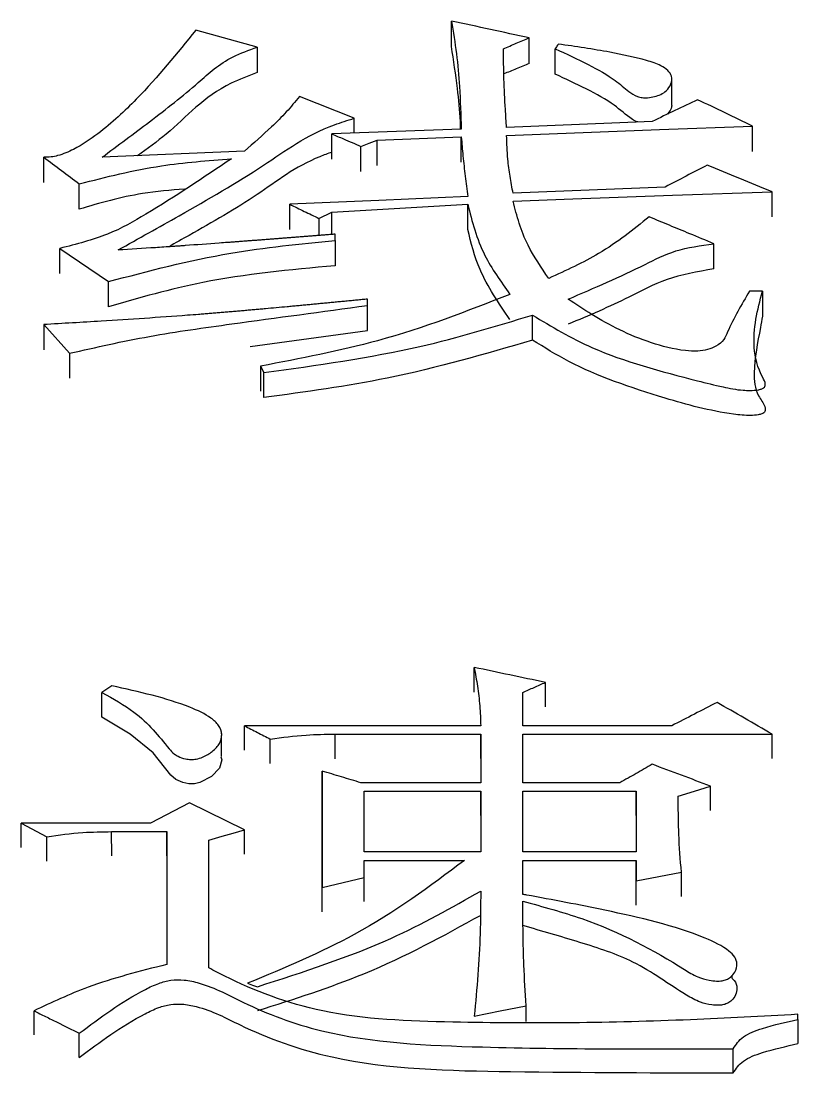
# Model space of a CAD drawing. Header units: millimetres. Extents: x 2404 to 4548, y 1024 to 2541.
# Drawn here: x 2922.526 to 2925.123, y 2278.485 to 2282.001 of the extents above; entities that cross this region are included whole.
import ezdxf

# ---------------------------------------------------------------- set-up
doc = ezdxf.new("R2010")
doc.units = ezdxf.units.MM

msp = doc.modelspace()

# ---------------------------------------------------------------- linework, layer by layer
at = {"color": 7, "linetype": 'Continuous', "lineweight": 25}
for p, q in [((2923.9651, 2281.9157), (2923.9651, 2282.0008)), ((2923.3157, 2281.9137), (2923.1106, 2281.9701)), ((2924.2248, 2281.8593), (2924.2248, 2281.9444)), ((2923.3157, 2281.9137), (2923.3157, 2281.8286)), ((2924.3113, 2281.8233), (2924.3113, 2281.9083)), ((2924.701, 2281.7268), (2924.701, 2281.8122)), ((2923.6402, 2281.6759), (2923.4567, 2281.7483)), ((2923.6402, 2281.6264), (2923.6402, 2281.6759)), ((2924.9712, 2281.565), (2924.9712, 2281.6497)), ((2923.5649, 2281.539), (2923.5649, 2281.6237)), ((2923.7164, 2281.5182), (2923.7164, 2281.6029)), ((2923.9976, 2281.5286), (2923.9976, 2281.6133)), ((2923.2728, 2281.5664), (2922.7971, 2281.5455)), ((2923.6623, 2281.4974), (2923.6623, 2281.582)), ((2922.6022, 2281.461), (2922.6022, 2281.5455)), ((2922.7212, 2281.3721), (2922.7212, 2281.4566)), ((2925.0361, 2281.346), (2925.0361, 2281.4304)), ((2923.4243, 2281.3041), (2923.4243, 2281.3884)), ((2923.5216, 2281.3411), (2923.5649, 2281.3621)), ((2923.5649, 2281.2876), (2923.5649, 2281.3621)), ((2924.0193, 2281.3041), (2924.0193, 2281.3884)), ((2923.5216, 2281.3411), (2923.5216, 2281.2841)), ((2923.5757, 2281.2673), (2923.5757, 2281.2884)), ((2923.5757, 2281.2673), (2923.5757, 2281.1831)), ((2924.8415, 2281.1725), (2924.8415, 2281.2567)), ((2922.6563, 2281.2409), (2922.8185, 2281.1298)), ((2922.8186, 2281.0457), (2922.8186, 2281.1298)), ((2925.0036, 2281.0979), (2924.9605, 2281.0979)), ((2925.0036, 2281.0979), (2925.0036, 2281.014)), ((2923.6839, 2281.0501), (2923.6839, 2281.0714)), ((2923.6839, 2280.9662), (2923.6839, 2281.0502)), ((2924.2355, 2280.9343), (2924.2355, 2281.0182)), ((2922.6022, 2280.9862), (2922.6022, 2280.9024)), ((2922.6022, 2280.9862), (2922.6884, 2280.8904)), ((2923.2919, 2280.9129), (2923.6839, 2280.9662)), ((2922.6884, 2280.8904), (2922.6884, 2280.8068)), ((2923.3269, 2280.8472), (2923.3377, 2280.8258)), ((2923.3269, 2280.8472), (2923.3269, 2280.7635)), ((2923.3377, 2280.7422), (2923.3377, 2280.8258)), ((2924.0409, 2279.7581), (2924.0409, 2279.8402)), ((2922.8294, 2279.7791), (2922.7969, 2279.7569)), ((2924.2789, 2279.7082), (2924.2789, 2279.7902)), ((2922.7969, 2279.6746), (2922.7969, 2279.7569)), ((2924.2032, 2279.6453), (2924.2032, 2279.7568)), ((2924.0625, 2279.6453), (2923.2729, 2279.6453)), ((2923.2729, 2279.5635), (2923.2729, 2279.6453)), ((2924.7007, 2279.6453), (2924.2032, 2279.6453)), ((2923.1962, 2279.6185), (2923.1962, 2279.6245)), ((2923.1962, 2279.5423), (2923.1962, 2279.6125)), ((2923.3594, 2279.5189), (2923.3594, 2279.6006)), ((2923.5757, 2279.6174), (2924.0625, 2279.6174)), ((2923.5757, 2279.5353), (2923.5757, 2279.6174)), ((2924.0625, 2279.6174), (2924.0625, 2279.4548)), ((2924.0625, 2279.5356), (2924.0625, 2279.6174)), ((2924.2032, 2279.6174), (2925.0361, 2279.6174)), ((2924.2032, 2279.4548), (2924.2032, 2279.6174)), ((2925.0361, 2279.5356), (2925.0361, 2279.6174)), ((2923.5325, 2279.4941), (2923.5325, 2279.1044)), ((2923.5325, 2279.4126), (2923.5325, 2279.4941)), ((2924.0625, 2279.4548), (2923.6623, 2279.4548)), ((2923.6731, 2279.4267), (2924.0625, 2279.4267)), ((2923.6731, 2279.2235), (2923.6731, 2279.4267)), ((2924.0625, 2279.4267), (2924.0625, 2279.2235)), ((2924.0625, 2279.3452), (2924.0625, 2279.4267)), ((2924.5277, 2279.4548), (2924.2032, 2279.4548)), ((2924.2032, 2279.4267), (2924.5818, 2279.4267)), ((2924.2032, 2279.2235), (2924.2032, 2279.4267)), ((2924.5818, 2279.4267), (2924.5818, 2279.2235)), ((2924.5818, 2279.3452), (2924.5818, 2279.4267)), ((2924.8306, 2279.3621), (2924.8306, 2279.4436)), ((2923.089, 2279.3873), (2922.9592, 2279.3196)), ((2923.2729, 2279.297), (2923.089, 2279.3873)), ((2923.5325, 2279.0229), (2923.5325, 2279.4122)), ((2922.5265, 2279.3196), (2922.613, 2279.2744)), ((2922.9592, 2279.3196), (2922.5265, 2279.3196)), ((2922.8293, 2279.2914), (2923.0133, 2279.2914)), ((2922.8294, 2279.2101), (2922.8293, 2279.2914)), ((2923.0133, 2279.2914), (2923.0133, 2278.8476)), ((2923.0133, 2279.2101), (2923.0133, 2279.2914)), ((2923.2729, 2279.2158), (2923.2729, 2279.297)), ((2922.613, 2279.1932), (2922.613, 2279.2744)), ((2923.1539, 2278.836), (2923.1539, 2279.2631)), ((2923.0133, 2279.2097), (2923.0133, 2278.8475)), ((2924.0625, 2279.2235), (2923.6731, 2279.2235)), ((2924.5818, 2279.2235), (2924.2032, 2279.2235)), ((2923.6731, 2279.1952), (2924.0083, 2279.1952)), ((2923.6731, 2279.1384), (2923.6731, 2279.1952)), ((2924.2032, 2279.1952), (2924.5818, 2279.1952)), ((2924.2032, 2279.0816), (2924.2032, 2279.1952)), ((2924.5818, 2279.1952), (2924.5818, 2279.1271)), ((2924.5818, 2279.114), (2924.5818, 2279.1952)), ((2924.7332, 2279.0744), (2924.7332, 2279.1555)), ((2923.5325, 2279.0234), (2923.5325, 2279.1044)), ((2923.6731, 2279.0574), (2923.6731, 2279.1384)), ((2924.5818, 2279.046), (2924.5818, 2279.1271)), ((2924.9026, 2278.8814), (2924.9026, 2278.8836)), ((2924.9025, 2278.8024), (2924.9025, 2278.8116)), ((2922.5698, 2278.6121), (2922.5698, 2278.6925)), ((2924.214, 2278.6573), (2924.214, 2278.7097)), ((2925.1226, 2278.6637), (2925.1226, 2278.6809)), ((2925.1226, 2278.6637), (2925.1226, 2278.5833)), ((2924.9063, 2278.4849), (2924.9063, 2278.5656))]:
    msp.add_line(p, q, dxfattribs=at)
at = {"color": 7, "linetype": 'Continuous', "lineweight": 25, "flags": 128}
for points in [[(2923.9976, 2281.6393), (2923.7813, 2281.6315), (2923.5649, 2281.6237)], [(2924.6358, 2281.6653), (2924.3924, 2281.6549), (2924.149, 2281.6445)], [(2924.149, 2281.6185), (2924.3485, 2281.6261), (2924.6598, 2281.6379), (2924.9712, 2281.6497)], [(2923.6623, 2281.582), (2923.6893, 2281.5924), (2923.7164, 2281.6029)], [(2923.7164, 2281.6029), (2923.857, 2281.6081), (2923.9976, 2281.6133)], [(2924.6791, 2281.4461), (2924.4249, 2281.4356), (2924.1707, 2281.4251)], [(2924.1707, 2281.3989), (2924.3702, 2281.4062), (2924.7031, 2281.4183), (2925.0361, 2281.4304)], [(2924.0192, 2281.4146), (2923.7218, 2281.4015), (2923.4243, 2281.3884)], [(2923.5649, 2281.3621), (2923.7921, 2281.3753), (2924.0193, 2281.3884)], [(2922.6563, 2281.1568), (2922.6563, 2281.178), (2922.6563, 2281.1993), (2922.6563, 2281.2409)], [(2923.1938, 2279.5417), (2923.1971, 2279.5315), (2923.1893, 2279.5032), (2923.1633, 2279.4761), (2923.124, 2279.4553), (2923.1062, 2279.4512), (2923.0868, 2279.451), (2923.0667, 2279.4552), (2923.0434, 2279.4658), (2923.0265, 2279.4802), (2922.9682, 2279.5551), (2922.8909, 2279.6176), (2922.7969, 2279.6746), (2922.7969, 2279.6746)], [(2924.7224, 2279.4098), (2924.7765, 2279.4267), (2924.8306, 2279.4436)], [(2922.5265, 2279.2383), (2922.5265, 2279.2584), (2922.5265, 2279.2788), (2922.5265, 2279.3196)], [(2923.1539, 2279.2631), (2923.1987, 2279.2759), (2923.2358, 2279.2865), (2923.2729, 2279.297)], [(2924.5818, 2279.1271), (2924.6575, 2279.1413), (2924.7332, 2279.1555)], [(2923.5325, 2279.1044), (2923.6028, 2279.1214), (2923.6731, 2279.1384)], [(2923.2837, 2278.7845), (2923.2999, 2278.7787), (2923.3161, 2278.773)], [(2924.0409, 2278.6752), (2924.1274, 2278.6925), (2924.214, 2278.7097)], [(2922.7212, 2278.5368), (2922.7212, 2278.5572), (2922.7212, 2278.5776), (2922.7212, 2278.6176)]]:
    msp.add_lwpolyline(points, dxfattribs=at)
at = {"color": 7, "linetype": 'Continuous', "lineweight": 25}
for points, knots in [([(2923.9651, 2282.0008), (2923.9709, 2281.9645), (2923.9826, 2281.8917), (2923.9933, 2281.7712), (2923.996, 2281.6868), (2923.9976, 2281.6393)], [0, 0, 0, 0, 0.304303, 0.608646, 1, 1, 1, 1]), ([(2924.2248, 2281.9444), (2924.1815, 2281.9538), (2924.095, 2281.9726), (2924.0084, 2281.9914), (2923.9651, 2282.0008)], [0, 0, 0, 0, 0.5, 1, 1, 1, 1]), ([(2923.1106, 2281.9701), (2923.0478, 2281.8925), (2922.9521, 2281.7741), (2922.8101, 2281.6411), (2922.7188, 2281.5783), (2922.6622, 2281.5534), (2922.6265, 2281.546), (2922.6104, 2281.5457), (2922.6022, 2281.5455)], [0, 0, 0, 0, 0.4932841, 0.7524352, 0.8836943, 0.9508017, 0.9748294, 1, 1, 1, 1]), ([(2924.1382, 2281.9084), (2924.1526, 2281.9144), (2924.1815, 2281.9264), (2924.2103, 2281.9384), (2924.2248, 2281.9444)], [0, 0, 0, 0, 0.4999992, 1, 1, 1, 1]), ([(2924.3113, 2281.9083), (2924.3486, 2281.891), (2924.4196, 2281.8579), (2924.5053, 2281.8104), (2924.5491, 2281.771), (2924.5782, 2281.75), (2924.6023, 2281.7441), (2924.6225, 2281.7441), (2924.6441, 2281.7478), (2924.6661, 2281.7556), (2924.6867, 2281.7699), (2924.6999, 2281.791), (2924.7036, 2281.8149), (2924.6892, 2281.836), (2924.6616, 2281.8551), (2924.5951, 2281.8761), (2924.4807, 2281.9008), (2924.3801, 2281.9154), (2924.3221, 2281.9238)], [0, 0, 0, 0, 0.140265, 0.267253, 0.34565, 0.385196, 0.401729, 0.418248, 0.440927, 0.464428, 0.491888, 0.53456, 0.581082, 0.616632, 0.65201, 0.706896, 0.831302, 1, 1, 1, 1]), ([(2924.3221, 2281.9238), (2924.3212, 2281.9225), (2924.3189, 2281.9192), (2924.3153, 2281.9141), (2924.3126, 2281.9103), (2924.3113, 2281.9083)], [0, 0, 0, 0, 0.25891, 0.629455, 1, 1, 1, 1]), ([(2922.7971, 2281.5455), (2922.8503, 2281.585), (2922.9613, 2281.6674), (2923.104, 2281.7793), (2923.204, 2281.8733), (2923.2876, 2281.9035), (2923.3157, 2281.9137)], [0, 0, 0, 0, 0.31366, 0.654046, 0.883874, 1, 1, 1, 1]), ([(2923.9952, 2281.6392), (2923.995, 2281.6479), (2923.9939, 2281.6935), (2923.9842, 2281.7859), (2923.972, 2281.869), (2923.9651, 2281.9157)], [0, 0, 0, 0, 0.093559, 0.490827, 1, 1, 1, 1]), ([(2924.149, 2281.6445), (2924.1477, 2281.6649), (2924.144, 2281.7192), (2924.1398, 2281.8072), (2924.1387, 2281.8747), (2924.1382, 2281.9084)], [0, 0, 0, 0, 0.230465, 0.615194, 1, 1, 1, 1]), ([(2924.2248, 2281.8593), (2924.2103, 2281.8533), (2924.1821, 2281.8415), (2924.1538, 2281.8298), (2924.14, 2281.824)], [0, 0, 0, 0, 0.510286, 1, 1, 1, 1]), ([(2923.3157, 2281.8286), (2923.2856, 2281.8172), (2923.1499, 2281.7657), (2923.0583, 2281.6532), (2922.9487, 2281.5744), (2922.9159, 2281.5507)], [0, 0, 0, 0, 0.166282, 0.749893, 1, 1, 1, 1]), ([(2924.5878, 2281.6632), (2924.5876, 2281.6633), (2924.5799, 2281.665), (2924.5504, 2281.6841), (2924.5072, 2281.7252), (2924.4157, 2281.7748), (2924.3462, 2281.807), (2924.3113, 2281.8233)], [0, 0, 0, 0, 0.002101, 0.06025, 0.324417, 0.659916, 1, 1, 1, 1]), ([(2923.4567, 2281.7483), (2923.4425, 2281.7311), (2923.4141, 2281.6967), (2923.3533, 2281.6358), (2923.3038, 2281.5931), (2923.2728, 2281.5664)], [0, 0, 0, 0, 0.273067, 0.546131, 1, 1, 1, 1]), ([(2924.7873, 2281.7379), (2924.762, 2281.7258), (2924.7115, 2281.7016), (2924.6611, 2281.6774), (2924.6358, 2281.6653)], [0, 0, 0, 0, 0.4999977, 1, 1, 1, 1]), ([(2924.6996, 2281.7267), (2924.7003, 2281.7226), (2924.7025, 2281.71), (2924.6933, 2281.698), (2924.6871, 2281.6899)], [0, 0, 0, 0, 0.322685, 1, 1, 1, 1]), ([(2924.9712, 2281.6497), (2924.9405, 2281.6644), (2924.8792, 2281.6939), (2924.8179, 2281.7232), (2924.7873, 2281.7379)], [0, 0, 0, 0, 0.5, 1, 1, 1, 1]), ([(2922.8509, 2281.2357), (2922.9192, 2281.2738), (2923.0856, 2281.3666), (2923.3258, 2281.5049), (2923.4947, 2281.631), (2923.6177, 2281.6689), (2923.6402, 2281.6759)], [0, 0, 0, 0, 0.257956, 0.627877, 0.931924, 1, 1, 1, 1]), ([(2923.5649, 2281.6237), (2923.5779, 2281.6181), (2923.6006, 2281.6084), (2923.6331, 2281.5945), (2923.6525, 2281.5862), (2923.6623, 2281.582)], [0, 0, 0, 0, 0.400146, 0.700073, 1, 1, 1, 1]), ([(2923.9976, 2281.6133), (2923.9994, 2281.5921), (2924.0032, 2281.5485), (2924.0104, 2281.4823), (2924.0163, 2281.4372), (2924.0192, 2281.4146)], [0, 0, 0, 0, 0.320034, 0.659996, 1, 1, 1, 1]), ([(2924.1707, 2281.4251), (2924.1671, 2281.4441), (2924.16, 2281.482), (2924.1516, 2281.5465), (2924.15, 2281.5919), (2924.149, 2281.6185)], [0, 0, 0, 0, 0.293913, 0.587864, 1, 1, 1, 1]), ([(2922.6022, 2281.5455), (2922.622, 2281.5307), (2922.6617, 2281.5011), (2922.7014, 2281.4714), (2922.7212, 2281.4566)], [0, 0, 0, 0, 0.5000033, 1, 1, 1, 1]), ([(2923.2296, 2281.5403), (2923.1367, 2281.4779), (2923.0069, 2281.3907), (2922.8207, 2281.2832), (2922.7114, 2281.2551), (2922.6563, 2281.2409)], [0, 0, 0, 0, 0.555127, 0.77558, 1, 1, 1, 1]), ([(2922.7212, 2281.4566), (2922.8111, 2281.4795), (2922.9731, 2281.5209), (2923.1506, 2281.5343), (2923.2296, 2281.5403)], [0, 0, 0, 0, 0.55469, 1, 1, 1, 1]), ([(2923.5649, 2281.5626), (2923.5514, 2281.5577), (2923.4507, 2281.5209), (2923.3162, 2281.4139), (2923.1441, 2281.316), (2923.0425, 2281.259), (2923.0199, 2281.2463)], [0, 0, 0, 0, 0.06105, 0.454035, 0.878148, 1, 1, 1, 1]), ([(2924.8197, 2281.5194), (2924.7963, 2281.5072), (2924.7494, 2281.4828), (2924.7025, 2281.4583), (2924.6791, 2281.4461)], [0, 0, 0, 0, 0.499998, 1, 1, 1, 1]), ([(2925.0361, 2281.4304), (2925, 2281.4452), (2924.9279, 2281.4749), (2924.8558, 2281.5045), (2924.8197, 2281.5194)], [0, 0, 0, 0, 0.5, 1, 1, 1, 1]), ([(2923.0732, 2281.4391), (2923.0257, 2281.4352), (2922.901, 2281.4249), (2922.7899, 2281.3923), (2922.7212, 2281.3721)], [0, 0, 0, 0, 0.381272, 1, 1, 1, 1]), ([(2924.2897, 2281.1404), (2924.2647, 2281.1772), (2924.2237, 2281.2376), (2924.1896, 2281.3248), (2924.177, 2281.3742), (2924.1707, 2281.3989)], [0, 0, 0, 0, 0.438459, 0.718604, 1, 1, 1, 1]), ([(2923.4243, 2281.3884), (2923.4405, 2281.3805), (2923.473, 2281.3648), (2923.5054, 2281.349), (2923.5216, 2281.3411)], [0, 0, 0, 0, 0.499999, 1, 1, 1, 1]), ([(2924.0193, 2281.3884), (2924.0339, 2281.3309), (2924.06, 2281.2281), (2924.1293, 2281.1304), (2924.1599, 2281.0873)], [0, 0, 0, 0, 0.558486, 1, 1, 1, 1]), ([(2924.625, 2281.3463), (2924.5725, 2281.3037), (2924.4781, 2281.2269), (2924.3477, 2281.167), (2924.2897, 2281.1404)], [0, 0, 0, 0, 0.554889, 1, 1, 1, 1]), ([(2924.8414, 2281.2567), (2924.8147, 2281.2678), (2924.7653, 2281.2883), (2924.6932, 2281.3181), (2924.6477, 2281.3369), (2924.625, 2281.3463)], [0, 0, 0, 0, 0.36988, 0.68494, 1, 1, 1, 1]), ([(2923.5757, 2281.2884), (2923.5734, 2281.2882), (2923.5686, 2281.2879), (2923.5615, 2281.2873), (2923.5556, 2281.2868), (2923.5497, 2281.2863), (2923.5438, 2281.2859), (2923.5379, 2281.2854), (2923.532, 2281.2849), (2923.5272, 2281.2846), (2923.519, 2281.2839), (2923.5107, 2281.2832), (2923.4988, 2281.2823), (2923.4894, 2281.2816), (2923.4776, 2281.2806), (2923.4681, 2281.2799), (2923.4563, 2281.2789), (2923.4444, 2281.278), (2923.4326, 2281.2771), (2923.4208, 2281.2762), (2923.4089, 2281.2752), (2923.3971, 2281.2743), (2923.3853, 2281.2734), (2923.3758, 2281.2727), (2923.364, 2281.2717), (2923.3545, 2281.271), (2923.3427, 2281.2701), (2923.3308, 2281.2692), (2923.319, 2281.2683), (2923.3071, 2281.2674), (2923.2977, 2281.2667), (2923.2858, 2281.2658), (2923.274, 2281.2649), (2923.2621, 2281.264), (2923.2503, 2281.2631), (2923.2408, 2281.2624), (2923.229, 2281.2615), (2923.2124, 2281.2603), (2923.1603, 2281.2565), (2923.1081, 2281.2526), (2923.0608, 2281.2492), (2923.0465, 2281.2481), (2923.0181, 2281.2461), (2922.9529, 2281.2418), (2922.8924, 2281.2381), (2922.8509, 2281.2356)], [0, 0, 0, 0, 0.009808, 0.019616, 0.029425, 0.034329, 0.044137, 0.053945, 0.058849, 0.068658, 0.073562, 0.093178, 0.102986, 0.122603, 0.132411, 0.152028, 0.161836, 0.181452, 0.201069, 0.210877, 0.230494, 0.25011, 0.259918, 0.279535, 0.289343, 0.308959, 0.318768, 0.338384, 0.358001, 0.367809, 0.387425, 0.397234, 0.41685, 0.436466, 0.446275, 0.465891, 0.475699, 0.495316, 0.534549, 0.691481, 0.711097, 0.730714, 0.75033, 0.828797, 1, 1, 1, 1]), ([(2924.1599, 2281.0033), (2924.1225, 2281.0583), (2924.0557, 2281.1564), (2924.0304, 2281.259), (2924.0193, 2281.304)], [0, 0, 0, 0, 0.561177, 1, 1, 1, 1]), ([(2922.8186, 2281.1298), (2922.9525, 2281.1654), (2923.1939, 2281.2296), (2923.4581, 2281.2557), (2923.5757, 2281.2673)], [0, 0, 0, 0, 0.554954, 1, 1, 1, 1]), ([(2924.3546, 2281.0714), (2924.4418, 2281.1087), (2924.5633, 2281.1608), (2924.7097, 2281.238), (2924.7972, 2281.2504), (2924.8414, 2281.2567)], [0, 0, 0, 0, 0.557182, 0.776269, 1, 1, 1, 1]), ([(2923.5757, 2281.1831), (2923.4254, 2281.169), (2923.1594, 2281.1442), (2922.9218, 2281.0755), (2922.8186, 2281.0457)], [0, 0, 0, 0, 0.5652892, 1, 1, 1, 1]), ([(2924.8414, 2281.1725), (2924.7868, 2281.1627), (2924.6785, 2281.1434), (2924.5369, 2281.0641), (2924.4238, 2281.0165), (2924.3546, 2280.9874)], [0, 0, 0, 0, 0.282471, 0.561267, 1, 1, 1, 1]), ([(2924.1599, 2281.0873), (2924.0168, 2281.0311), (2923.7593, 2280.93), (2923.4599, 2280.8727), (2923.3269, 2280.8472)], [0, 0, 0, 0, 0.555779, 1, 1, 1, 1]), ([(2924.2356, 2281.0182), (2924.2992, 2280.9796), (2924.4537, 2280.886), (2924.6934, 2280.8221), (2924.8645, 2280.7789), (2924.9238, 2280.7672), (2924.9638, 2280.7658), (2924.9845, 2280.7669), (2924.9998, 2280.7703), (2925.0082, 2280.7742), (2925.0131, 2280.7801), (2925.0146, 2280.7922), (2924.9896, 2280.8346), (2924.9634, 2280.9391), (2924.9877, 2281.0353), (2925.0036, 2281.0979)], [0, 0, 0, 0, 0.1864304, 0.4525533, 0.5137397, 0.5595487, 0.5749405, 0.5926781, 0.5999529, 0.607307, 0.6136534, 0.6226215, 0.6500428, 0.7720989, 1, 1, 1, 1]), ([(2924.9606, 2281.0979), (2924.9341, 2281.0529), (2924.9027, 2280.9996), (2924.8772, 2280.9357), (2924.8532, 2280.915), (2924.8217, 2280.9016), (2924.7854, 2280.8958), (2924.7185, 2280.9006), (2924.5874, 2280.9349), (2924.4622, 2280.9999), (2924.3806, 2281.0541), (2924.3546, 2281.0714)], [0, 0, 0, 0, 0.266852, 0.315952, 0.365722, 0.40082, 0.436128, 0.478331, 0.60435, 0.873952, 1, 1, 1, 1]), ([(2923.6839, 2281.0714), (2923.6809, 2281.0711), (2923.675, 2281.0705), (2923.666, 2281.0696), (2923.6571, 2281.0688), (2923.6481, 2281.0679), (2923.6392, 2281.067), (2923.6302, 2281.0661), (2923.6213, 2281.0653), (2923.6123, 2281.0644), (2923.6034, 2281.0635), (2923.5944, 2281.0627), (2923.5825, 2281.0615), (2923.5676, 2281.0601), (2923.5527, 2281.0587), (2923.5377, 2281.0572), (2923.5228, 2281.0558), (2923.5049, 2281.0541), (2923.487, 2281.0524), (2923.4691, 2281.0507), (2923.4512, 2281.049), (2923.4333, 2281.0473), (2923.4094, 2281.0451), (2923.3795, 2281.0423), (2923.3496, 2281.0396), (2923.3257, 2281.0375), (2923.3078, 2281.0359), (2923.2898, 2281.0343), (2923.2719, 2281.0327), (2923.2539, 2281.0312), (2923.2359, 2281.0296), (2923.218, 2281.0281), (2923.2, 2281.0266), (2923.182, 2281.0251), (2923.1641, 2281.0237), (2923.1461, 2281.0222), (2923.1311, 2281.021), (2923.1101, 2281.0194), (2923.0471, 2281.0145), (2922.9389, 2281.0069), (2922.7786, 2280.9966), (2922.6663, 2280.99), (2922.6022, 2280.9862)], [0, 0, 0, 0, 0.008314, 0.016628, 0.024942, 0.033256, 0.04157, 0.049884, 0.058198, 0.066512, 0.074827, 0.083141, 0.091455, 0.108083, 0.124711, 0.133025, 0.149653, 0.166281, 0.182909, 0.199537, 0.216166, 0.232794, 0.249422, 0.282678, 0.315934, 0.332562, 0.349191, 0.365819, 0.382447, 0.399075, 0.415703, 0.432331, 0.448959, 0.465587, 0.482216, 0.498844, 0.515472, 0.523786, 0.557042, 0.690072, 0.823098, 1, 1, 1, 1]), ([(2922.6884, 2280.8904), (2922.7769, 2280.9104), (2922.9533, 2280.9501), (2923.2896, 2280.9967), (2923.5327, 2281.0297), (2923.6839, 2281.0502)], [0, 0, 0, 0, 0.276136, 0.550092, 1, 1, 1, 1]), ([(2923.3377, 2280.8258), (2923.515, 2280.8504), (2923.8295, 2280.8941), (2924.1122, 2280.9805), (2924.2356, 2281.0182)], [0, 0, 0, 0, 0.563398, 1, 1, 1, 1]), ([(2925.0036, 2281.0139), (2925.0014, 2281.0013), (2924.9906, 2280.9386), (2924.9723, 2280.8508), (2924.979, 2280.7601), (2925.0095, 2280.7215), (2925.0141, 2280.7034), (2925.0129, 2280.6962), (2925.0086, 2280.6911), (2925.001, 2280.6871), (2924.9863, 2280.6835), (2924.9539, 2280.6815), (2924.844, 2280.6931), (2924.6342, 2280.7506), (2924.4007, 2280.8318), (2924.2749, 2280.9098), (2924.2356, 2280.9343)], [0, 0, 0, 0, 0.045786, 0.228952, 0.32122, 0.367005, 0.3784, 0.386704, 0.392495, 0.3983, 0.406948, 0.423701, 0.461575, 0.625076, 0.88271, 1, 1, 1, 1]), ([(2924.2356, 2280.9343), (2924.0766, 2280.8878), (2923.7911, 2280.8042), (2923.477, 2280.7612), (2923.3377, 2280.7421)], [0, 0, 0, 0, 0.55649, 1, 1, 1, 1]), ([(2924.0409, 2279.8402), (2924.0446, 2279.8194), (2924.0522, 2279.7768), (2924.0604, 2279.7118), (2924.0618, 2279.6675), (2924.0625, 2279.6453)], [0, 0, 0, 0, 0.321619, 0.660532, 1, 1, 1, 1]), ([(2924.2789, 2279.7902), (2924.2392, 2279.7986), (2924.1599, 2279.8152), (2924.0806, 2279.8319), (2924.0409, 2279.8402)], [0, 0, 0, 0, 0.499999, 1, 1, 1, 1]), ([(2922.7969, 2279.7569), (2922.8345, 2279.7358), (2922.9306, 2279.6818), (2922.9915, 2279.6049), (2923.0343, 2279.553), (2923.0535, 2279.5416), (2923.0722, 2279.5347), (2923.0939, 2279.5319), (2923.1141, 2279.5338), (2923.1398, 2279.5424), (2923.168, 2279.5598), (2923.1929, 2279.5855), (2923.1999, 2279.6163), (2923.19, 2279.6464), (2923.1543, 2279.679), (2923.0792, 2279.7144), (2922.9653, 2279.7488), (2922.875, 2279.769), (2922.8294, 2279.7791)], [0, 0, 0, 0, 0.132576, 0.339199, 0.368942, 0.383766, 0.408891, 0.423884, 0.438973, 0.459319, 0.498147, 0.542368, 0.587069, 0.63299, 0.675109, 0.75468, 0.876186, 1, 1, 1, 1]), ([(2924.2032, 2279.7568), (2924.2158, 2279.7624), (2924.241, 2279.7735), (2924.2663, 2279.7847), (2924.2789, 2279.7902)], [0, 0, 0, 0, 0.500001, 1, 1, 1, 1]), ([(2924.8522, 2279.7234), (2924.827, 2279.7104), (2924.7765, 2279.6844), (2924.726, 2279.6583), (2924.7007, 2279.6453)], [0, 0, 0, 0, 0.499999, 1, 1, 1, 1]), ([(2925.0361, 2279.6174), (2925.0054, 2279.6351), (2924.9441, 2279.6705), (2924.8828, 2279.7058), (2924.8522, 2279.7234)], [0, 0, 0, 0, 0.5, 1, 1, 1, 1]), ([(2923.2729, 2279.6453), (2923.2873, 2279.6379), (2923.3161, 2279.623), (2923.345, 2279.6081), (2923.3594, 2279.6006)], [0, 0, 0, 0, 0.4999996, 1, 1, 1, 1]), ([(2923.3594, 2279.6006), (2923.3992, 2279.6062), (2923.4703, 2279.6161), (2923.5435, 2279.617), (2923.5757, 2279.6174)], [0, 0, 0, 0, 0.5588348, 1, 1, 1, 1]), ([(2924.6358, 2279.5166), (2924.6178, 2279.5063), (2924.5818, 2279.4857), (2924.5457, 2279.4651), (2924.5277, 2279.4548)], [0, 0, 0, 0, 0.499998, 1, 1, 1, 1]), ([(2924.8306, 2279.4436), (2924.7981, 2279.4557), (2924.7332, 2279.4801), (2924.6683, 2279.5044), (2924.6358, 2279.5166)], [0, 0, 0, 0, 0.499999, 1, 1, 1, 1]), ([(2924.7332, 2279.1555), (2924.7298, 2279.198), (2924.7246, 2279.2617), (2924.7229, 2279.3465), (2924.7226, 2279.3887), (2924.7224, 2279.4098)], [0, 0, 0, 0, 0.500395, 0.750186, 1, 1, 1, 1]), ([(2922.613, 2279.2744), (2922.6528, 2279.2801), (2922.7239, 2279.2901), (2922.7971, 2279.291), (2922.8293, 2279.2914)], [0, 0, 0, 0, 0.558835, 1, 1, 1, 1]), ([(2924.0083, 2279.1952), (2923.8925, 2279.1086), (2923.6836, 2278.9523), (2923.4069, 2278.8362), (2923.2837, 2278.7845)], [0, 0, 0, 0, 0.554384, 1, 1, 1, 1]), ([(2923.3161, 2278.773), (2923.4702, 2278.8228), (2923.7432, 2278.9111), (2923.9656, 2279.0378), (2924.0625, 2279.093)], [0, 0, 0, 0, 0.5644875, 1, 1, 1, 1]), ([(2924.0625, 2279.093), (2924.0623, 2279.0455), (2924.0617, 2278.9524), (2924.0542, 2278.8131), (2924.0453, 2278.7212), (2924.0409, 2278.6752)], [0, 0, 0, 0, 0.34298, 0.671401, 1, 1, 1, 1]), ([(2924.2032, 2279.0588), (2924.2701, 2279.0407), (2924.4733, 2278.9856), (2924.6558, 2278.8874), (2924.7811, 2278.8067), (2924.8202, 2278.795), (2924.8484, 2278.7914), (2924.8684, 2278.7924), (2924.8851, 2278.797), (2924.9007, 2278.8068), (2924.9149, 2278.8247), (2924.9214, 2278.8481), (2924.9134, 2278.8729), (2924.8809, 2278.9047), (2924.7445, 2278.9697), (2924.5079, 2279.0243), (2924.2996, 2279.0645), (2924.2075, 2279.0808), (2924.2032, 2279.0816)], [0, 0, 0, 0, 0.124011, 0.376469, 0.411268, 0.435219, 0.449017, 0.459493, 0.468415, 0.479424, 0.497392, 0.52431, 0.5464, 0.568413, 0.629489, 0.83774, 0.992414, 1, 1, 1, 1]), ([(2924.214, 2278.7097), (2924.2113, 2278.7548), (2924.2064, 2278.8358), (2924.2039, 2278.9521), (2924.2034, 2279.0233), (2924.2032, 2279.0588)], [0, 0, 0, 0, 0.386127, 0.69305, 1, 1, 1, 1]), ([(2924.0625, 2279.0116), (2923.9369, 2278.9424), (2923.7109, 2278.8178), (2923.4376, 2278.7307), (2923.3161, 2278.692)], [0, 0, 0, 0, 0.555308, 1, 1, 1, 1]), ([(2924.9013, 2278.8015), (2924.9041, 2278.7991), (2924.9156, 2278.7893), (2924.9207, 2278.7692), (2924.9157, 2278.7463), (2924.9041, 2278.7292), (2924.8897, 2278.7183), (2924.8748, 2278.7127), (2924.8562, 2278.7103), (2924.8289, 2278.7121), (2924.7893, 2278.7224), (2924.7013, 2278.772), (2924.5946, 2278.8567), (2924.393, 2278.9229), (2924.2667, 2278.9592), (2924.2032, 2278.9775)], [0, 0, 0, 0, 0.015185, 0.060615, 0.099745, 0.133707, 0.153579, 0.169775, 0.185969, 0.210125, 0.251312, 0.313585, 0.574604, 0.785876, 1, 1, 1, 1]), ([(2923.0133, 2278.8475), (2922.9233, 2278.8247), (2922.7639, 2278.7842), (2922.6287, 2278.7203), (2922.5698, 2278.6925)], [0, 0, 0, 0, 0.564088, 1, 1, 1, 1]), ([(2925.1226, 2278.6809), (2925.0029, 2278.6744), (2924.6193, 2278.6532), (2924.0917, 2278.6477), (2923.5424, 2278.6684), (2923.2843, 2278.7676), (2923.1715, 2278.8266), (2923.1537, 2278.8359)], [0, 0, 0, 0, 0.1759592, 0.5638001, 0.7780246, 0.9650465, 1, 1, 1, 1]), ([(2922.7212, 2278.6176), (2922.7899, 2278.6693), (2922.8704, 2278.73), (2922.9822, 2278.784), (2923.0265, 2278.7964), (2923.0749, 2278.7969), (2923.1637, 2278.7764), (2923.2969, 2278.7021), (2923.5928, 2278.5899), (2924.171, 2278.5635), (2924.6289, 2278.5648), (2924.9063, 2278.5656)], [0, 0, 0, 0, 0.138481, 0.162101, 0.180201, 0.198515, 0.22064, 0.297298, 0.425038, 0.651637, 1, 1, 1, 1]), ([(2922.5698, 2278.6925), (2922.5826, 2278.6861), (2922.6084, 2278.6734), (2922.6589, 2278.6484), (2922.6965, 2278.6298), (2922.7212, 2278.6176)], [0, 0, 0, 0, 0.255269, 0.510539, 1, 1, 1, 1]), ([(2922.7212, 2278.5368), (2922.7899, 2278.5884), (2922.8703, 2278.6488), (2922.9818, 2278.7029), (2923.0241, 2278.7148), (2923.0686, 2278.7162), (2923.1547, 2278.6995), (2923.2993, 2278.6192), (2923.6299, 2278.4997), (2924.2144, 2278.4865), (2924.66, 2278.4854), (2924.9063, 2278.4849)], [0, 0, 0, 0, 0.138241, 0.161889, 0.180115, 0.195697, 0.216171, 0.291203, 0.44001, 0.690565, 1, 1, 1, 1]), ([(2924.9063, 2278.5656), (2924.9156, 2278.5798), (2924.9347, 2278.6092), (2925.0181, 2278.6405), (2925.0828, 2278.6548), (2925.1226, 2278.6637)], [0, 0, 0, 0, 0.266463, 0.547608, 1, 1, 1, 1]), ([(2924.9063, 2278.4849), (2924.9156, 2278.4991), (2924.9347, 2278.5284), (2925.0182, 2278.5596), (2925.0828, 2278.574), (2925.1226, 2278.5828)], [0, 0, 0, 0, 0.26632, 0.547473, 1, 1, 1, 1])]:
    msp.add_open_spline(points, degree=3, knots=knots, dxfattribs=at)
msp.add_open_spline([(2923.6623, 2279.4548), (2923.6407, 2279.4614), (2923.5974, 2279.4745), (2923.5541, 2279.4876), (2923.5325, 2279.4941)], degree=3, dxfattribs=at)

doc.saveas('drawing.dxf')
